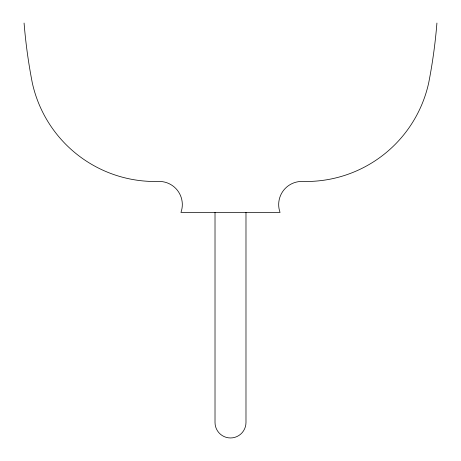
<?xml version="1.0" encoding="UTF-8"?>
<svg xmlns="http://www.w3.org/2000/svg" width="461" height="461" viewBox="0 0 461 461"><rect width="100%" height="100%" fill="white"/><g stroke="black" fill="none" stroke-linecap="round" stroke-linejoin="round"><path stroke-width="0.69" d="M245.984 212.435L245.984 422.472A15.484 15.484 0 0 1 230.5 437.962A15.484 15.484 0 0 1 215.016 422.472L215.016 212.435M24.076 23.05A534.178 534.178 0 0 0 32.287 82.784A125.565 125.565 0 0 0 158.515 181.444A23.142 23.142 0 0 1 180.948 212.435L280.052 212.435A23.142 23.142 0 0 1 302.485 181.444A125.565 125.565 0 0 0 428.713 82.784A534.178 534.178 0 0 0 436.924 23.05"/></g></svg>
